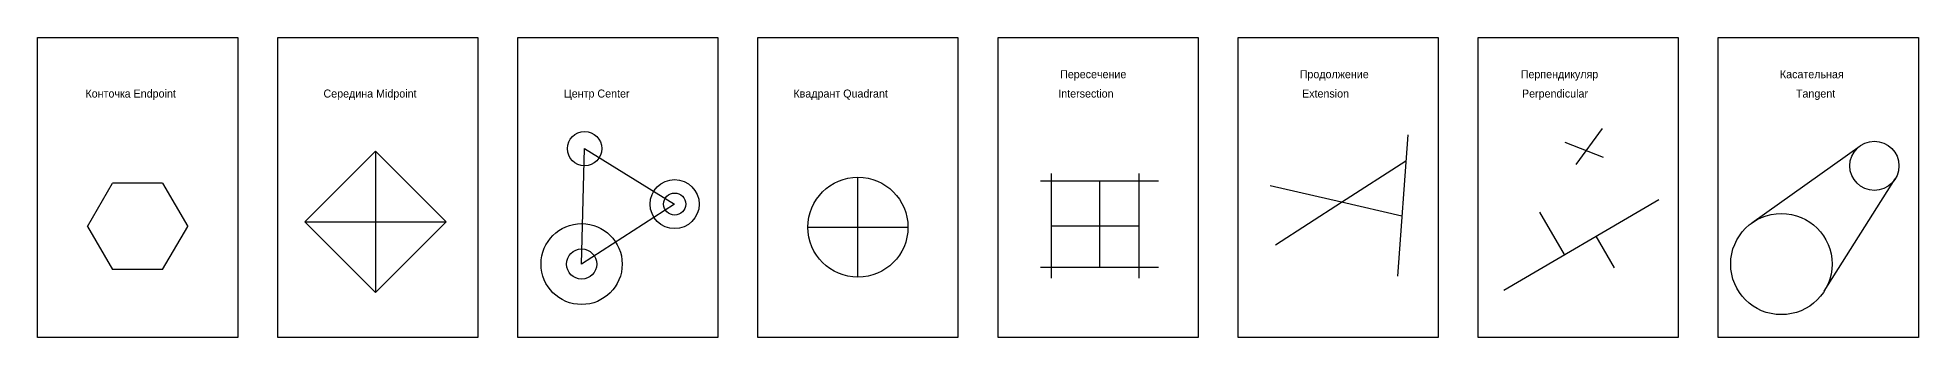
# Model space of a CAD drawing. Header units: millimetres. Extents: x 5728 to 25225, y 9129 to 12303.
# Drawn here: x 5728 to 15128, y 10803 to 12303 of the extents above; entities that cross this region are included whole.
import ezdxf

# ---------------------------------------------------------------- set-up
doc = ezdxf.new("R2010")
doc.units = ezdxf.units.MM

msp = doc.modelspace()

# ---------------------------------------------------------------- linework, layer by layer
at = {"color": 2}
for p, q in [((13547.167, 11848.194), (13416.566, 11667.994)), ((12576.034, 11817.202), (12525.503, 11110.382)), ((13360.594, 11779.843), (13553.386, 11705.277)), ((6353.19, 11575.519), (6103.19, 11575.519)), ((10740.464, 11587.478), (11329.579, 11587.478)), ((10793.653, 11623.478), (10793.653, 11099.418)), ((11232.767, 11623.478), (11232.767, 11099.418)), ((12245.326, 11479.475), (11887.726, 11561.031)), ((11914.935, 11265.875), (12245.326, 11479.475)), ((13055.857, 11040.401), (13831.026, 11494.008)), ((5978.19, 11359.013), (6103.19, 11142.506)), ((6353.19, 11142.506), (6478.19, 11359.013)), ((10740.464, 11154.561), (11329.579, 11154.561))]:
    msp.add_line(p, q, dxfattribs=at)
for p, q in [((14296.51, 11376.688), (14837.049, 11761.72)), ((7416.587, 11735.729), (7416.587, 11028.622)), ((8447.154, 11170.467), (8461.907, 11747.845)), ((8461.907, 11747.845), (8911.994, 11470.273)), ((12245.326, 11479.475), (12566.745, 11687.274)), ((5978.19, 11359.013), (6103.19, 11575.519)), ((6353.19, 11575.519), (6478.19, 11359.013)), ((9828.19, 11104.654), (9828.19, 11604.654)), ((11035.022, 11587.478), (11035.022, 11154.561)), ((14657.434, 11035.206), (15011.976, 11596.216)), ((8911.994, 11470.273), (8447.154, 11170.467)), ((12546.972, 11410.68), (12245.326, 11479.475)), ((7063.034, 11382.176), (7770.141, 11382.176)), ((13359.746, 11218.228), (13235.533, 11430.495)), ((9578.19, 11354.654), (10078.19, 11354.654)), ((10793.653, 11361.448), (11232.767, 11361.448)), ((13515.638, 11309.452), (13608.201, 11151.271)), ((6353.19, 11142.506), (6103.19, 11142.506))]:
    msp.add_line(p, q)
at = {"color": 3}
for points in [[(5728.19, 12303.377), (6728.19, 12303.377), (6728.19, 10803.377), (5728.19, 10803.377)], [(6928.19, 12303.377), (7928.19, 12303.377), (7928.19, 10803.377), (6928.19, 10803.377)], [(8128.19, 12303.377), (9128.19, 12303.377), (9128.19, 10803.377), (8128.19, 10803.377)], [(9328.19, 12303.377), (10328.19, 12303.377), (10328.19, 10803.377), (9328.19, 10803.377)], [(10528.19, 12303.377), (11528.19, 12303.377), (11528.19, 10803.377), (10528.19, 10803.377)], [(11728.19, 12303.377), (12728.19, 12303.377), (12728.19, 10803.377), (11728.19, 10803.377)], [(12928.19, 12303.377), (13928.19, 12303.377), (13928.19, 10803.377), (12928.19, 10803.377)], [(14128.19, 12303.377), (15128.19, 12303.377), (15128.19, 10803.377), (14128.19, 10803.377)]]:
    msp.add_lwpolyline(points, close=True, dxfattribs=at)
at = {"color": 2}
msp.add_lwpolyline([(7063.034, 11382.176), (7416.587, 11028.622), (7770.141, 11382.176), (7416.587, 11735.729)], close=True, dxfattribs=at)
for centre, radius in [((8461.907, 11747.845), 85.898), ((14908.243, 11661.772), 122.712), ((8911.994, 11470.273), 122.712), ((9828.19, 11354.654), 250), ((14443.404, 11170.467), 253.189), ((8447.154, 11170.467), 202.551)]:
    msp.add_circle(centre, radius, dxfattribs=at)
for centre, radius in [((8461.907, 11747.845), 85.898), ((8911.994, 11470.273), 55.17), ((8447.154, 11170.467), 75.319)]:
    msp.add_circle(centre, radius)

# ---------------------------------------------------------------- texts
at = {"color": 1}
for s, p in [('Пересечение', (10838.66, 12100.055)), ('Продолжение', (12036.145, 12100.055)), ('Перпендикуляр', (13140.946, 12100.055)), ('Касательная', (14436.145, 12100.055)), ('Конточка Endpoint', (5967.349, 12003.377)), ('Середина Midpoint', (7156.891, 12003.377)), ('Центр Center', (8358.095, 12003.377)), ('Квадрант Quadrant', (9505.67, 12003.377)), ('Intersection', (10829.294, 12003.377)), ('Extension', (12047.751, 12003.377)), ('Perpendicular', (13146.969, 12003.377)), ('Tangent', (14516.188, 12003.377))]:
    msp.add_text(s, height=40, dxfattribs=at).set_placement(p)

doc.saveas('drawing.dxf')
